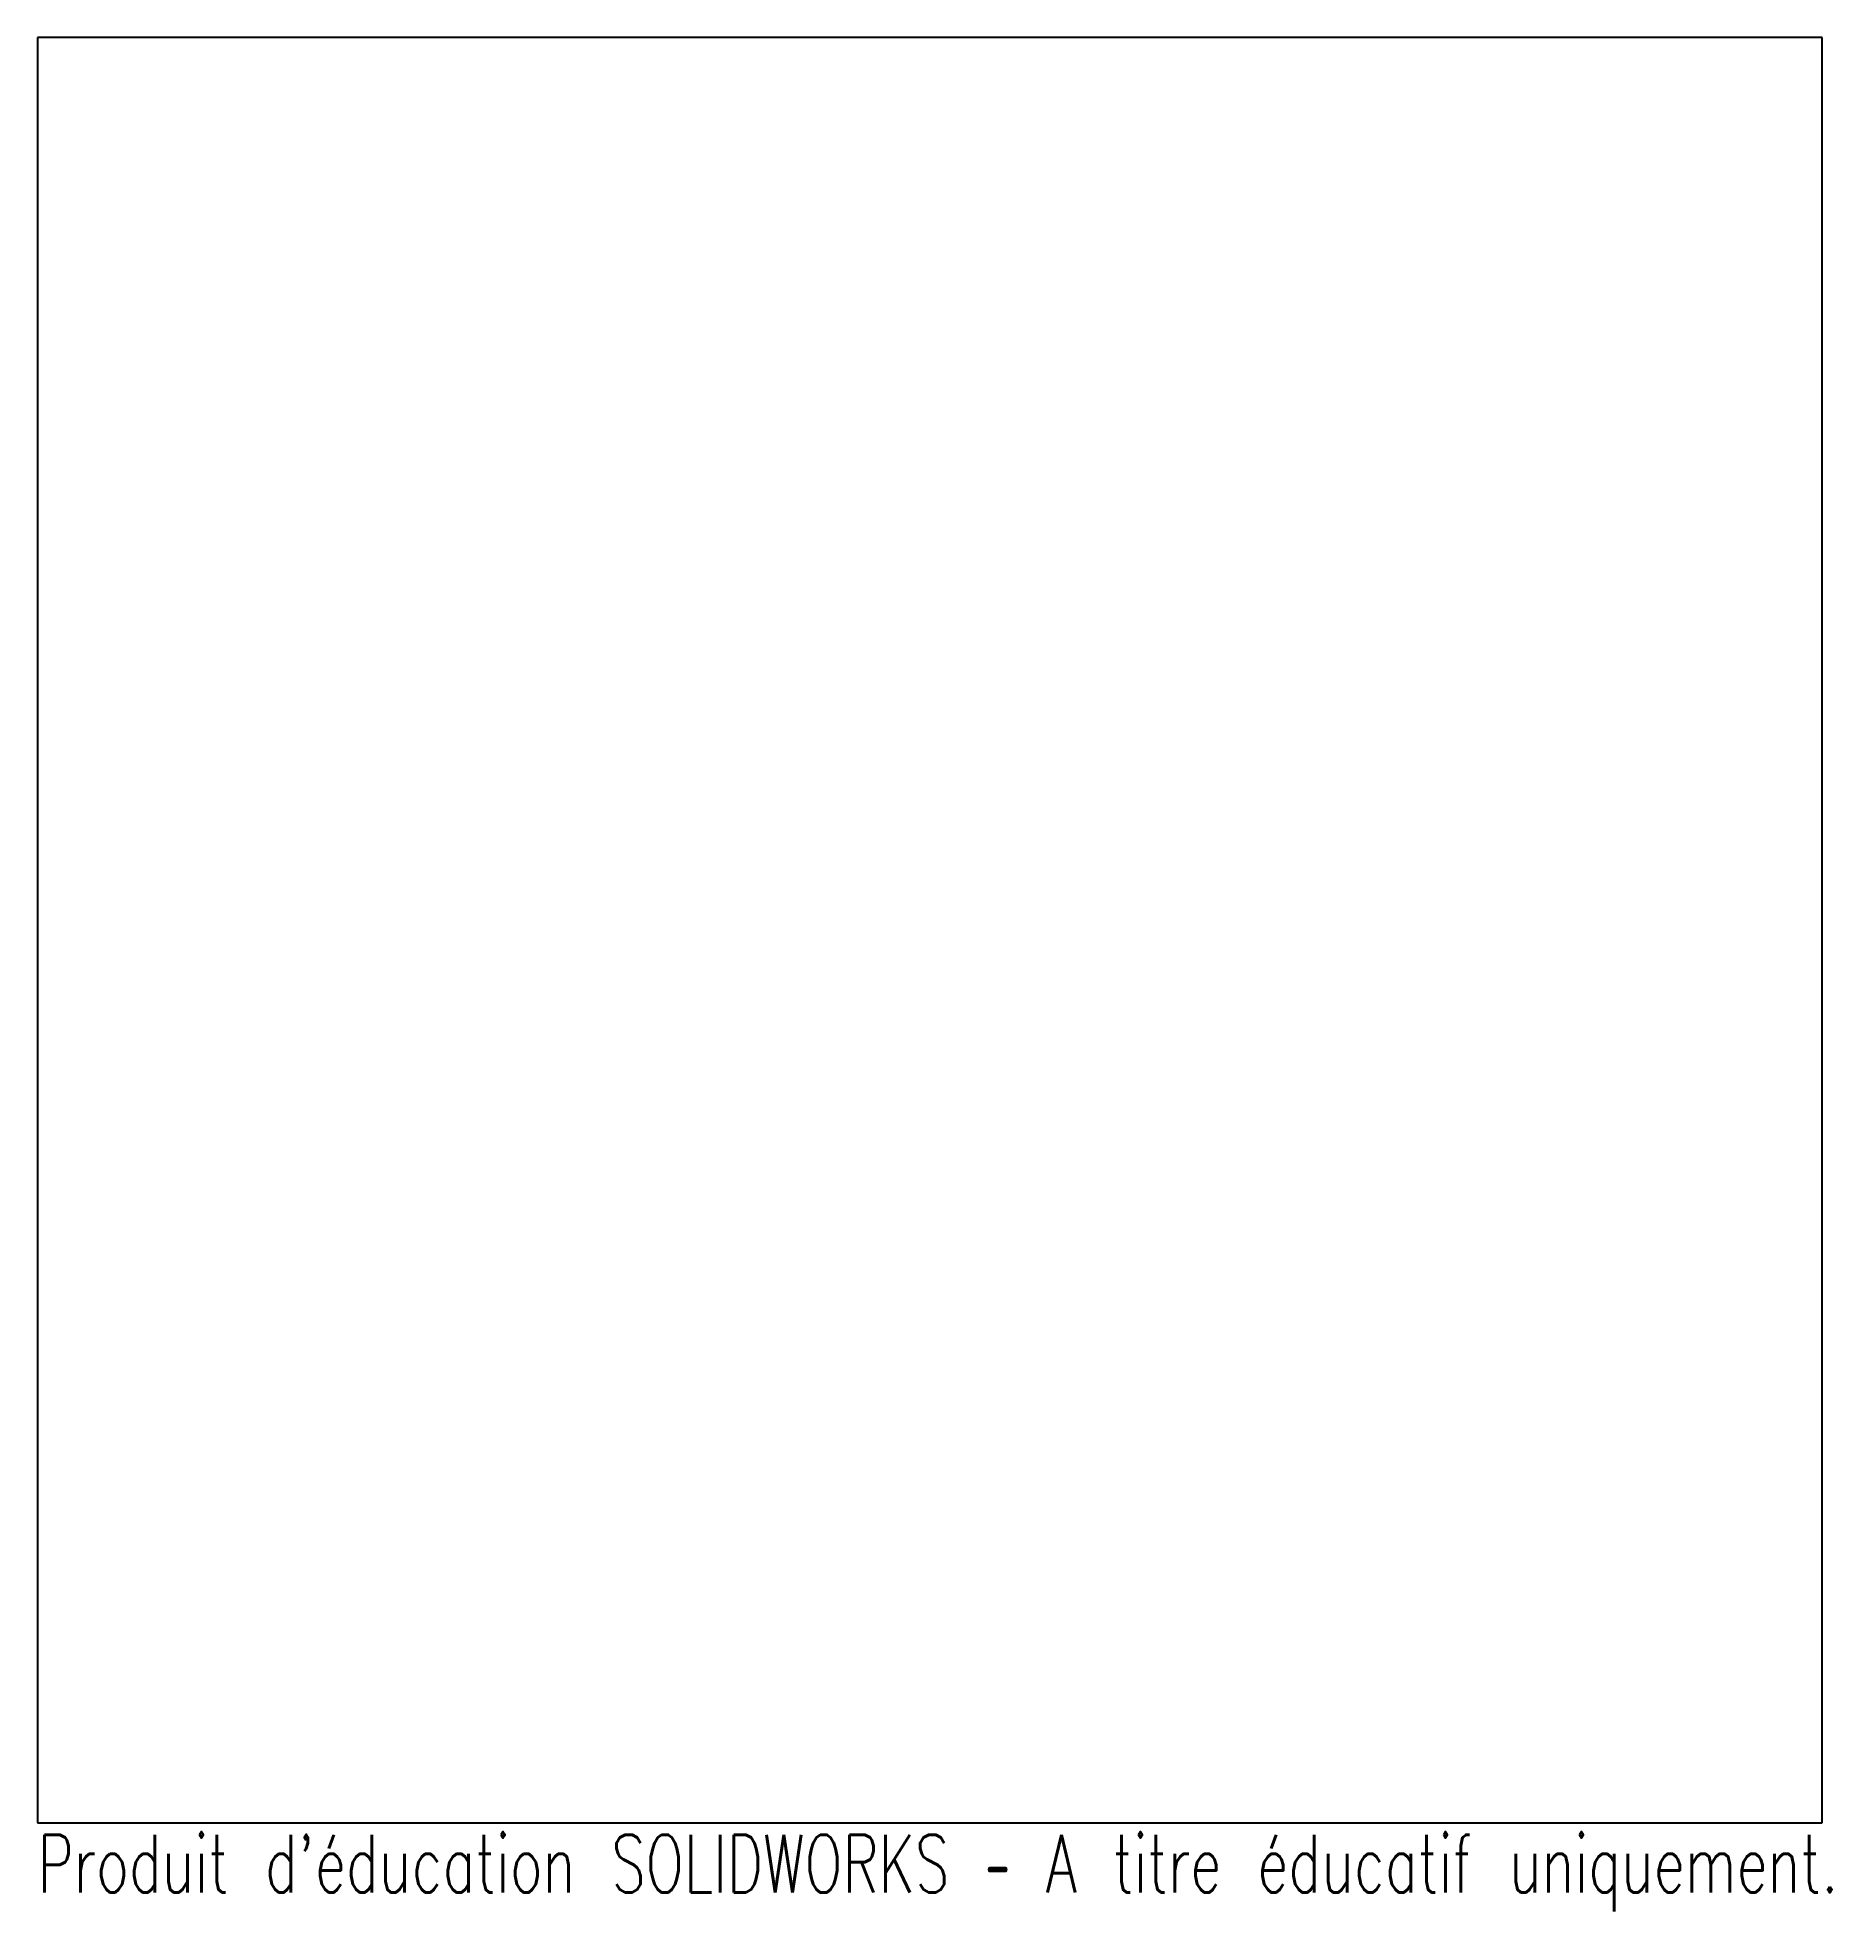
# Model space of a CAD drawing. Header units: millimetres. Extents: x -150 to 1, y 23 to 181.
import ezdxf

# ---------------------------------------------------------------- set-up
doc = ezdxf.new("R2010")
doc.units = ezdxf.units.MM
doc.styles.add('SLDTEXTSTYLE0', font='TXT', dxfattribs={"width": 0.7, "bigfont": 'bigfont'})

msp = doc.modelspace()

# ---------------------------------------------------------------- linework, layer by layer
at = {"color": 7, "linetype": 'Continuous', "lineweight": 25}
for p, q in [((0, 180.96), (-150, 180.96)), ((-150, 180.96), (-150, 30.96)), ((0, 30.96), (0, 180.96)), ((-150, 30.96), (0, 30.96))]:
    msp.add_line(p, q, dxfattribs=at)

# ---------------------------------------------------------------- texts
at = {"color": 7, "linetype": 'Continuous', "insert": (-150, 29.94), "char_height": 4.8336, "attachment_point": 1, "style": 'SLDTEXTSTYLE0'}
msp.add_mtext("Produit d'éducation SOLIDWORKS – A titre éducatif uniquement.", dxfattribs=at)

doc.saveas('drawing.dxf')
